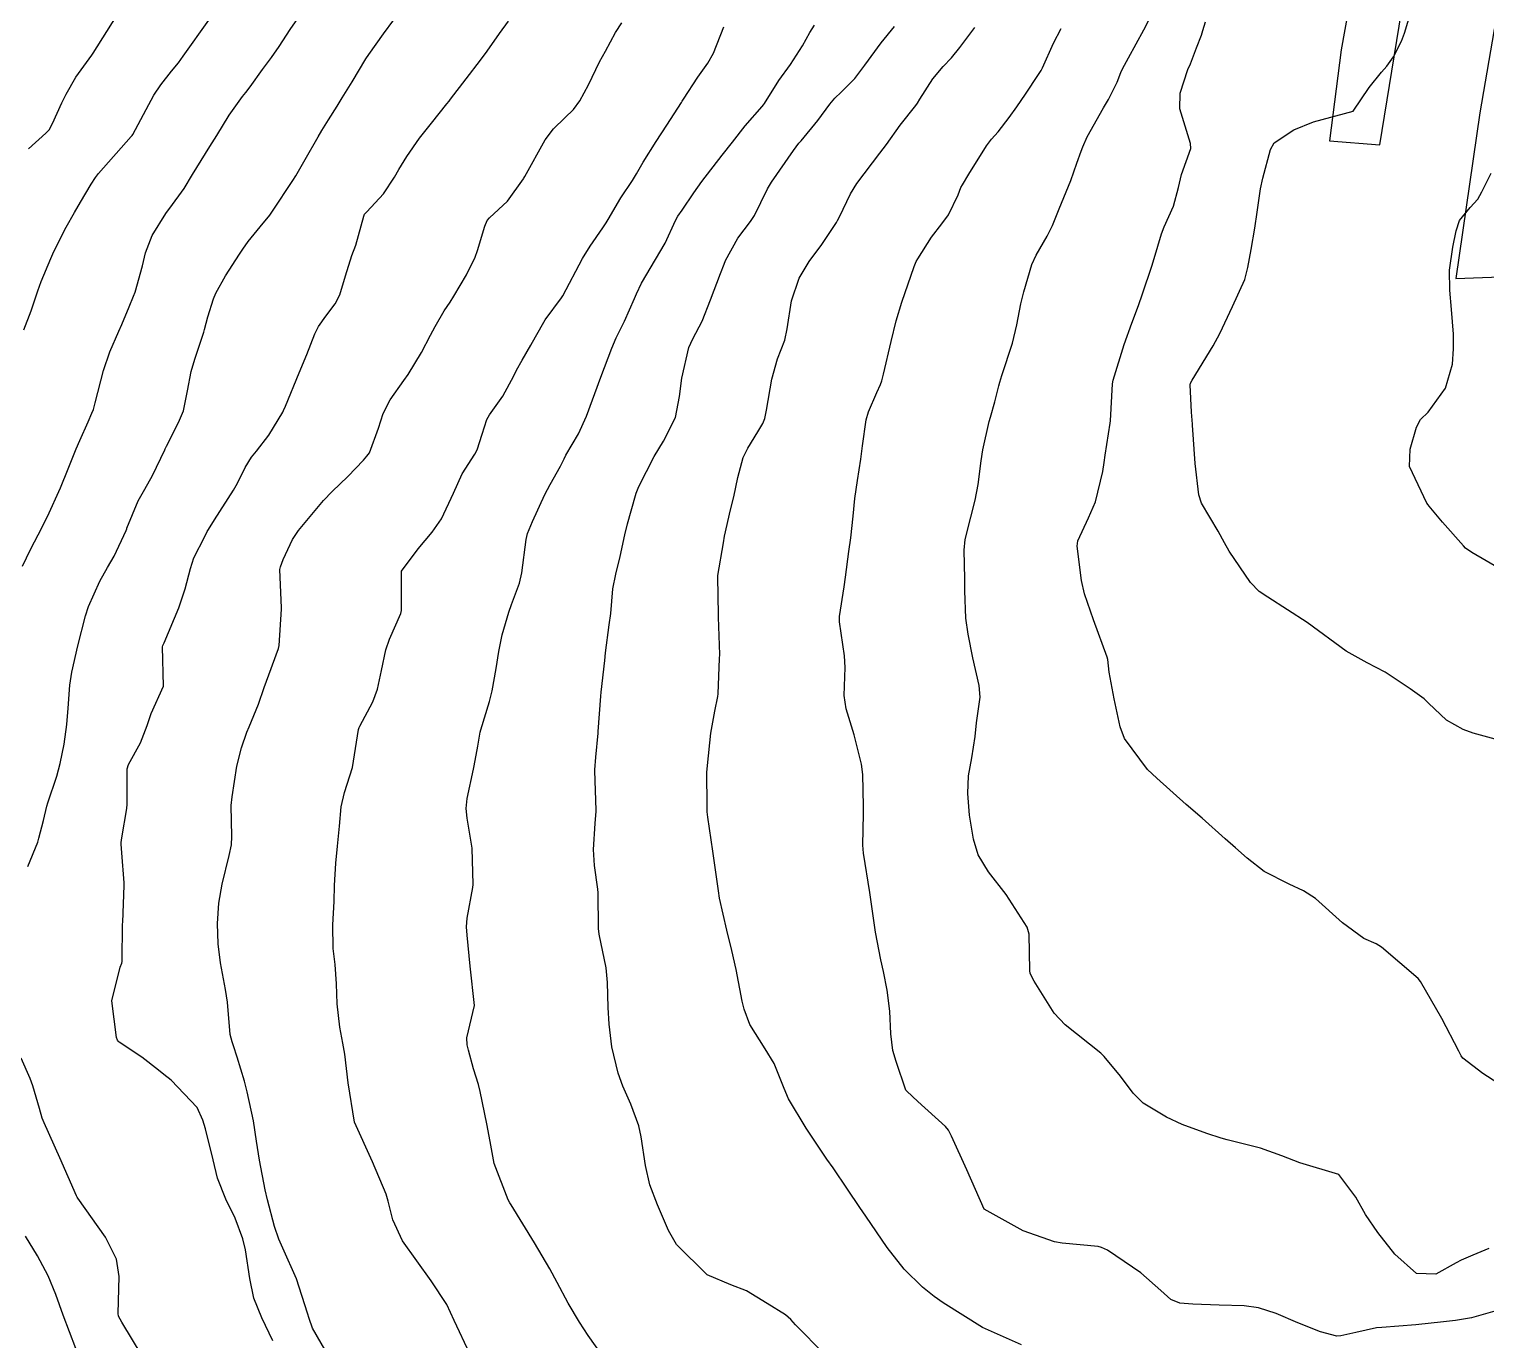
# Model space of a CAD drawing. Header units: metres. Extents: x 318500 to 325275, y 7408834 to 7428799.
# Drawn here: x 322319.3 to 322393.3, y 7422327.1 to 7422393.6 of the extents above; entities that cross this region are included whole.
import ezdxf

# ---------------------------------------------------------------- set-up
doc = ezdxf.new("R2010")
doc.units = ezdxf.units.M
doc.header["$MEASUREMENT"] = 0
for name, color, linetype in [('Curvas de Nivel 1m', 11, 'Continuous'), ('Curvas de Nivel 5m', 15, 'Continuous'), ('Edificações', 30, 'Continuous'), ('Linha Férrea', 20, 'Continuous'), ('Vias Primárias', 230, 'Continuous'), ('Vias Secundárias', 230, 'Continuous')]:
    doc.layers.add(name, color=color, linetype=linetype)

msp = doc.modelspace()

# ---------------------------------------------------------------- linework, layer by layer
at = {"layer": 'Curvas de Nivel 1m', "flags": 128}
for points, elevation in [([(322394.111, 7422357.479), (322392.618, 7422357.886), (322392.117, 7422358.07), (322391.272, 7422358.553), (322390.357, 7422359.417), (322390.133, 7422359.629), (322389.425, 7422360.143), (322388.153, 7422360.982), (322387.246, 7422361.454), (322386.169, 7422362.043), (322384.19, 7422363.5), (322382.203, 7422364.788), (322381.759, 7422365.08), (322381.317, 7422365.533), (322380.234, 7422367.132), (322379.99, 7422367.554), (322379.671, 7422368.136), (322378.837, 7422369.571), (322378.687, 7422369.987), (322378.503, 7422371.577), (322378.371, 7422373.527), (322378.37, 7422373.579), (322378.329, 7422374.183), (322378.256, 7422375.581), (322378.271, 7422375.66), (322378.352, 7422375.809), (322379.427, 7422377.564), (322379.757, 7422378.182), (322380.4, 7422379.55), (322381.033, 7422380.929), (322381.188, 7422381.539), (322381.352, 7422382.449), (322381.546, 7422383.534), (322381.655, 7422384.339), (322381.828, 7422385.53), (322381.952, 7422386.064), (322382.328, 7422387.523), (322382.513, 7422387.857), (322383.511, 7422388.519), (322384.524, 7422388.923), (322386.53, 7422389.47), (322387.335, 7422390.671), (322387.963, 7422391.449), (322388.244, 7422391.766), (322388.572, 7422392.226), (322388.989, 7422393.031), (322389.143, 7422393.434), (322389.481, 7422394.552)], 798), ([(322318.978, 7422366.362), (322319.376, 7422367.206), (322319.97, 7422368.353), (322320.065, 7422368.529), (322320.245, 7422368.892), (322320.911, 7422370.34), (322321.3, 7422371.309), (322321.709, 7422372.329), (322321.882, 7422372.741), (322322.311, 7422373.694), (322322.506, 7422374.128), (322322.576, 7422374.316), (322322.671, 7422374.662), (322323.094, 7422376.309), (322323.412, 7422377.246), (322323.875, 7422378.297), (322324.025, 7422378.645), (322324.389, 7422379.535), (322324.613, 7422380.071), (322324.703, 7422380.287), (322325.074, 7422381.623), (322325.218, 7422382.282), (322325.56, 7422383.152), (322326.26, 7422384.272), (322326.335, 7422384.388), (322326.454, 7422384.542), (322327.184, 7422385.545), (322327.604, 7422386.253), (322328.494, 7422387.676), (322328.845, 7422388.235), (322329.474, 7422389.267), (322330.154, 7422390.216), (322330.322, 7422390.424), (322330.537, 7422390.709), (322331.169, 7422391.586), (322331.611, 7422392.199), (322332.006, 7422392.755), (322332.574, 7422393.612), (322332.96, 7422394.184)], 787), ([(322319.045, 7422378.363), (322319.41, 7422379.334), (322319.753, 7422380.356), (322319.929, 7422380.831), (322320.416, 7422381.997), (322320.577, 7422382.348), (322321.203, 7422383.574), (322321.613, 7422384.333), (322321.93, 7422384.856), (322322.472, 7422385.767), (322322.683, 7422386.11), (322322.841, 7422386.315), (322324.499, 7422388.179), (322324.548, 7422388.241), (322324.576, 7422388.289), (322325.25, 7422389.552), (322325.648, 7422390.279), (322325.999, 7422390.814), (322326.548, 7422391.496), (322326.895, 7422391.925), (322327.133, 7422392.261), (322328.436, 7422394.1)], 786), ([(322319.252, 7422351.113), (322319.75, 7422352.353), (322319.815, 7422352.56), (322320.037, 7422353.45), (322320.213, 7422354.182), (322320.262, 7422354.347), (322320.714, 7422355.697), (322320.891, 7422356.338), (322321.087, 7422357.332), (322321.228, 7422358.333), (322321.289, 7422359.156), (322321.373, 7422360.331), (322321.481, 7422360.989), (322321.784, 7422362.326), (322322.175, 7422363.848), (322322.337, 7422364.318), (322322.9, 7422365.609), (322323.294, 7422366.304), (322323.635, 7422366.883), (322324.238, 7422368.184), (322324.269, 7422368.261), (322324.278, 7422368.29), (322324.851, 7422369.687), (322325.183, 7422370.281), (322325.577, 7422370.97), (322326.202, 7422372.271), (322326.229, 7422372.333), (322326.293, 7422372.457), (322326.904, 7422373.668), (322327.145, 7422374.258), (322327.349, 7422375.274), (322327.54, 7422376.252), (322327.723, 7422376.875), (322328.183, 7422378.243), (322328.224, 7422378.391), (322328.382, 7422379.021), (322328.682, 7422379.95), (322328.801, 7422380.234), (322329.29, 7422381.108), (322330.002, 7422382.216), (322330.165, 7422382.473), (322330.43, 7422382.849), (322331.051, 7422383.594), (322331.529, 7422384.199), (322331.906, 7422384.748), (322332.471, 7422385.599), (322332.707, 7422385.956), (322332.85, 7422386.184), (322333.334, 7422387.023), (322333.996, 7422388.168), (322334.182, 7422388.488), (322334.513, 7422389.029), (322334.949, 7422389.728), (322335.211, 7422390.15), (322335.717, 7422390.967), (322336.416, 7422392.132), (322336.562, 7422392.356), (322337.299, 7422393.396), (322337.836, 7422394.117)], 788), ([(322331.693, 7422327.02), (322331.129, 7422328.189), (322330.722, 7422329.197), (322330.52, 7422330.198), (322330.302, 7422331.651), (322330.165, 7422332.206), (322329.776, 7422333.254), (322329.305, 7422334.217), (322328.872, 7422335.295), (322328.652, 7422336.227), (322328.268, 7422337.799), (322328.139, 7422338.236), (322327.849, 7422338.872), (322326.527, 7422340.26), (322326.156, 7422340.549), (322325.875, 7422340.773), (322325.04, 7422341.436), (322323.889, 7422342.197), (322323.838, 7422342.24), (322323.805, 7422342.291), (322323.758, 7422342.427), (322323.506, 7422344.296), (322323.937, 7422345.996), (322324.026, 7422346.202), (322324.04, 7422346.289), (322324.063, 7422348.195), (322324.064, 7422348.289), (322324.136, 7422350.15), (322324.135, 7422350.289), (322324.015, 7422351.804), (322323.979, 7422352.25), (322323.981, 7422352.291), (322323.985, 7422352.326), (322324.024, 7422352.569), (322324.277, 7422354.058), (322324.292, 7422354.288), (322324.294, 7422356.07), (322324.354, 7422356.287), (322324.976, 7422357.396), (322325.308, 7422358.278), (322325.504, 7422358.881), (322326.13, 7422360.27), (322326.082, 7422362.271), (322326.095, 7422362.336), (322326.162, 7422362.476), (322326.918, 7422364.259), (322327.237, 7422365.212), (322327.499, 7422366.251), (322327.684, 7422366.782), (322328.235, 7422367.881), (322328.353, 7422368.124), (322328.419, 7422368.237), (322328.728, 7422368.716), (322329.694, 7422370.218), (322329.894, 7422370.588), (322330.277, 7422371.374), (322330.599, 7422371.894), (322330.854, 7422372.204), (322331.487, 7422373.013), (322332.197, 7422374.191), (322332.236, 7422374.276), (322332.323, 7422374.484), (322333.028, 7422376.18), (322333.406, 7422377.123), (322333.819, 7422378.168), (322334.011, 7422378.53), (322334.383, 7422379.055), (322334.85, 7422379.696), (322335.089, 7422380.15), (322335.37, 7422381.106), (322335.697, 7422382.141), (322335.893, 7422382.673), (322336.3, 7422384.132), (322336.348, 7422384.235), (322336.453, 7422384.354), (322337.312, 7422385.277), (322337.867, 7422386.116), (322338.085, 7422386.513), (322338.491, 7422387.174), (322339.134, 7422388.1), (322339.736, 7422388.867), (322340.527, 7422389.853), (322340.63, 7422389.977), (322340.708, 7422390.077), (322341.503, 7422391.108), (322342.227, 7422392.055), (322342.565, 7422392.522), (322343.192, 7422393.425), (322343.653, 7422394.039)], 789), ([(322341.685, 7422326.361), (322340.89, 7422328.062), (322340.516, 7422328.867), (322339.73, 7422330.08), (322338.262, 7422332.102), (322337.776, 7422333.179), (322337.549, 7422334.112), (322337.432, 7422334.475), (322336.75, 7422336.121), (322335.84, 7422338.13), (322335.505, 7422340.135), (322335.334, 7422341.588), (322335.243, 7422342.14), (322335.085, 7422342.96), (322334.951, 7422344.145), (322334.925, 7422345.155), (322334.858, 7422346.146), (322334.756, 7422346.946), (322334.73, 7422348.149), (322334.803, 7422349.332), (322334.825, 7422350.148), (322334.879, 7422351.285), (322334.961, 7422352.146), (322335.065, 7422353.169), (322335.162, 7422354.143), (322335.323, 7422354.879), (322335.73, 7422356.135), (322336.036, 7422358.068), (322336.05, 7422358.131), (322336.062, 7422358.169), (322336.102, 7422358.245), (322336.767, 7422359.477), (322337.004, 7422360.121), (322337.201, 7422361.062), (322337.426, 7422362.117), (322337.613, 7422362.668), (322338.179, 7422363.97), (322338.212, 7422364.11), (322338.21, 7422366.11), (322339.072, 7422367.253), (322339.773, 7422368.087), (322340.247, 7422368.77), (322340.851, 7422370.071), (322341.29, 7422371.049), (322341.939, 7422372.055), (322342.066, 7422372.281), (322342.305, 7422373.062), (322342.55, 7422373.814), (322342.682, 7422374.046), (322343.367, 7422375.002), (322343.916, 7422376.034), (322344.06, 7422376.317), (322344.352, 7422376.825), (322344.79, 7422377.597), (322345.013, 7422378.02), (322345.515, 7422378.881), (322346.34, 7422380.001), (322346.401, 7422380.098), (322347.414, 7422381.985), (322347.793, 7422382.616), (322348.444, 7422383.549), (322348.61, 7422383.806), (322348.706, 7422383.967), (322349.359, 7422385.069), (322349.948, 7422385.955), (322350.152, 7422386.285), (322350.489, 7422386.887), (322351.146, 7422387.94), (322351.689, 7422388.756), (322352.434, 7422389.921), (322352.468, 7422389.984), (322352.532, 7422390.084), (322353.259, 7422391.204), (322353.762, 7422391.908), (322354.053, 7422392.418), (322354.579, 7422393.761)], 791), ([(322348.647, 7422325.96), (322347.7, 7422327.291), (322347.249, 7422327.977), (322346.68, 7422328.946), (322346.117, 7422329.994), (322345.74, 7422330.687), (322344.962, 7422332.012), (322343.789, 7422333.934), (322343.726, 7422334.031), (322343.63, 7422334.193), (322342.924, 7422336.039), (322342.714, 7422337.154), (322342.554, 7422338.043), (322342.216, 7422339.696), (322342.125, 7422340.047), (322341.878, 7422340.838), (322341.616, 7422341.783), (322341.556, 7422342.055), (322341.528, 7422342.423), (322341.92, 7422344.05), (322341.703, 7422346.054), (322341.544, 7422347.634), (322341.514, 7422348.057), (322341.545, 7422348.488), (322341.834, 7422350.052), (322341.856, 7422350.199), (322341.81, 7422352.053), (322341.555, 7422353.567), (322341.501, 7422354.058), (322341.546, 7422354.57), (322341.873, 7422356.053), (322341.913, 7422356.222), (322342.098, 7422357.229), (322342.216, 7422357.941), (322342.244, 7422358.049), (322342.683, 7422359.486), (322342.814, 7422360.043), (322343.018, 7422361.17), (322343.157, 7422362.04), (322343.33, 7422362.876), (322343.667, 7422364.035), (322343.797, 7422364.422), (322344.202, 7422365.504), (322344.332, 7422366.028), (322344.543, 7422367.718), (322344.615, 7422368.024), (322344.868, 7422368.643), (322345.491, 7422370.012), (322345.767, 7422370.508), (322346.282, 7422371.439), (322346.469, 7422371.815), (322346.568, 7422371.996), (322347.203, 7422373.09), (322347.609, 7422373.981), (322348.34, 7422375.97), (322348.893, 7422377.434), (322349.121, 7422377.962), (322349.531, 7422378.811), (322350.048, 7422379.954), (322350.156, 7422380.199), (322350.408, 7422380.731), (322351.108, 7422381.94), (322351.598, 7422382.767), (322352.133, 7422383.925), (322352.242, 7422384.135), (322352.458, 7422384.448), (322353.065, 7422385.317), (322353.459, 7422385.905), (322354.493, 7422387.232), (322355.019, 7422387.892), (322355.667, 7422388.728), (322356.528, 7422389.712), (322356.602, 7422389.796), (322356.649, 7422389.868), (322357.378, 7422391.027), (322357.965, 7422391.849), (322358.57, 7422392.791), (322358.954, 7422393.459), (322359.177, 7422393.834)], 792), ([(322359.688, 7422326.353), (322358.214, 7422327.832), (322357.983, 7422328.106), (322357.715, 7422328.352), (322356.783, 7422328.917), (322355.727, 7422329.564), (322354.94, 7422329.878), (322353.737, 7422330.386), (322352.18, 7422331.914), (322351.771, 7422332.624), (322351.206, 7422333.929), (322350.822, 7422334.957), (322350.606, 7422335.938), (322350.384, 7422337.389), (322350.261, 7422337.944), (322349.856, 7422339.041), (322349.459, 7422339.954), (322349.219, 7422340.614), (322348.897, 7422341.96), (322348.76, 7422343.108), (322348.716, 7422343.962), (322348.682, 7422345.219), (322348.608, 7422345.963), (322348.249, 7422347.685), (322348.215, 7422347.968), (322348.195, 7422349.77), (322348.177, 7422349.968), (322348.018, 7422351.163), (322347.972, 7422351.971), (322348.043, 7422353.305), (322348.1, 7422353.919), (322348.102, 7422353.969), (322348.065, 7422354.97), (322348.027, 7422355.971), (322348.026, 7422356.026), (322348.09, 7422356.664), (322348.2, 7422357.878), (322348.209, 7422357.969), (322348.338, 7422359.758), (322348.357, 7422359.968), (322348.546, 7422361.574), (322348.581, 7422361.966), (322348.761, 7422363.385), (322348.838, 7422363.964), (322348.953, 7422365.212), (322349.096, 7422365.961), (322349.326, 7422366.856), (322349.553, 7422367.957), (322349.686, 7422368.515), (322350.092, 7422369.952), (322350.135, 7422370.079), (322350.267, 7422370.404), (322351.04, 7422371.939), (322351.521, 7422372.712), (322352.127, 7422373.923), (322352.331, 7422374.976), (322352.443, 7422375.918), (322352.805, 7422377.472), (322353.002, 7422377.911), (322353.478, 7422378.809), (322353.911, 7422379.897), (322354.413, 7422381.232), (322354.597, 7422381.71), (322354.664, 7422381.888), (322355.288, 7422383.03), (322355.937, 7422383.875), (322356.146, 7422384.182), (322356.464, 7422384.832), (322356.806, 7422385.534), (322357.009, 7422385.862), (322358.126, 7422387.476), (322358.395, 7422387.842), (322358.442, 7422387.9), (322358.502, 7422387.974), (322359.356, 7422388.993), (322359.962, 7422389.826), (322360.22, 7422390.138), (322360.539, 7422390.43), (322361.233, 7422391.127), (322361.736, 7422391.802), (322362.572, 7422392.945), (322363.253, 7422393.78)], 793), ([(322369.697, 7422326.826), (322367.71, 7422327.71), (322365.722, 7422328.957), (322365.264, 7422329.275), (322364.671, 7422329.746), (322363.744, 7422330.663), (322362.879, 7422331.773), (322361.783, 7422333.355), (322361.485, 7422333.793), (322360.863, 7422334.736), (322360.131, 7422335.807), (322359.817, 7422336.257), (322358.765, 7422337.826), (322357.862, 7422339.324), (322357.638, 7422339.843), (322357.138, 7422341.107), (322356.681, 7422341.858), (322355.908, 7422343.097), (322355.616, 7422343.873), (322355.517, 7422344.283), (322355.209, 7422345.877), (322354.995, 7422346.845), (322354.735, 7422347.882), (322354.37, 7422349.511), (322354.308, 7422349.887), (322354.03, 7422351.89), (322353.774, 7422353.621), (322353.742, 7422353.895), (322353.729, 7422354.22), (322353.726, 7422355.895), (322353.745, 7422356.236), (322353.922, 7422357.893), (322354.121, 7422359.011), (322354.275, 7422359.742), (322354.294, 7422359.888), (322354.369, 7422361.676), (322354.373, 7422361.888), (322354.305, 7422363.772), (322354.306, 7422363.889), (322354.279, 7422365.819), (322354.285, 7422365.889), (322354.571, 7422367.55), (322354.623, 7422367.886), (322354.921, 7422369.222), (322355.085, 7422369.882), (322355.288, 7422370.871), (322355.562, 7422371.877), (322355.807, 7422372.366), (322356.31, 7422373.187), (322356.565, 7422373.617), (322356.665, 7422373.865), (322356.744, 7422374.284), (322357.017, 7422375.86), (322357.308, 7422376.903), (322357.671, 7422377.85), (322357.802, 7422378.425), (322358.017, 7422379.846), (322358.412, 7422380.99), (322358.922, 7422381.835), (322359.557, 7422382.705), (322360.304, 7422383.821), (322360.355, 7422383.918), (322360.454, 7422384.112), (322361.013, 7422385.27), (322361.338, 7422385.807), (322362.495, 7422387.337), (322362.833, 7422387.785), (322363.535, 7422388.755), (322364.323, 7422389.763), (322364.413, 7422389.88), (322364.535, 7422390.074), (322365.188, 7422391.116), (322365.718, 7422391.748), (322366.134, 7422392.174), (322366.57, 7422392.707), (322367.328, 7422393.729)], 794), ([(322393.419, 7422331.711), (322392.613, 7422331.377), (322392.017, 7422331.125), (322391.754, 7422330.985), (322390.726, 7422330.42), (322389.746, 7422330.445), (322388.643, 7422331.427), (322387.776, 7422332.532), (322387.15, 7422333.45), (322386.667, 7422334.326), (322385.81, 7422335.47), (322383.819, 7422336.065), (322382.906, 7422336.422), (322381.829, 7422336.813), (322380.138, 7422337.243), (322379.837, 7422337.326), (322379.098, 7422337.557), (322377.847, 7422338.022), (322377.049, 7422338.386), (322375.862, 7422339.094), (322375.369, 7422339.608), (322374.722, 7422340.461), (322373.888, 7422341.467), (322373.718, 7422341.632), (322371.911, 7422343.079), (322371.345, 7422343.659), (322370.332, 7422345.286), (322370.132, 7422345.677), (322370.108, 7422345.834), (322370.086, 7422347.678), (322369.975, 7422348.029), (322368.912, 7422349.696), (322368.017, 7422350.851), (322367.5, 7422351.715), (322367.259, 7422352.497), (322367.061, 7422353.72), (322366.966, 7422354.822), (322367.01, 7422355.721), (322367.176, 7422356.637), (322367.335, 7422357.718), (322367.415, 7422358.419), (322367.597, 7422359.715), (322367.55, 7422360.305), (322367.224, 7422361.719), (322366.991, 7422362.909), (322366.866, 7422363.723), (322366.818, 7422365.11), (322366.822, 7422365.724), (322366.778, 7422367.179), (322366.826, 7422367.724), (322367.121, 7422368.857), (322367.337, 7422369.719), (322367.486, 7422370.51), (322367.653, 7422371.716), (322367.738, 7422372.279), (322368.052, 7422373.714), (322368.112, 7422373.925), (322368.335, 7422374.71), (322368.537, 7422375.517), (322368.591, 7422375.706), (322368.702, 7422376.054), (322369.236, 7422377.697), (322369.454, 7422378.623), (322369.664, 7422379.691), (322369.807, 7422380.291), (322370.215, 7422381.683), (322370.435, 7422382.162), (322370.997, 7422383.122), (322371.262, 7422383.672), (322371.611, 7422384.521), (322372.078, 7422385.664), (322372.19, 7422385.956), (322372.497, 7422386.826), (322372.72, 7422387.443), (322372.801, 7422387.656), (322373.034, 7422388.171), (322373.853, 7422389.64), (322374.106, 7422390.067), (322374.55, 7422390.945), (322374.743, 7422391.441), (322374.825, 7422391.626), (322375.117, 7422392.173), (322375.896, 7422393.61), (322376.133, 7422394.061)], 796), ([(322393.877, 7422340.11), (322393.118, 7422340.607), (322392.099, 7422341.387), (322392.005, 7422341.502), (322391.895, 7422341.732), (322391.032, 7422343.399), (322389.948, 7422345.27), (322389.83, 7422345.421), (322387.966, 7422347.027), (322387.704, 7422347.181), (322387.072, 7422347.453), (322385.982, 7422348.257), (322384.624, 7422349.484), (322384.006, 7422349.88), (322383.288, 7422350.224), (322382.02, 7422350.868), (322381.15, 7422351.533), (322380.551, 7422352.058), (322380.04, 7422352.512), (322378.865, 7422353.562), (322378.06, 7422354.27), (322376.563, 7422355.593), (322376.087, 7422356.047), (322374.926, 7422357.618), (322374.699, 7422358.205), (322374.404, 7422359.626), (322374.15, 7422360.989), (322374.07, 7422361.631), (322374.042, 7422361.751), (322373.346, 7422363.638), (322372.886, 7422364.96), (322372.737, 7422365.645), (322372.516, 7422367.376), (322372.559, 7422367.655), (322373.087, 7422368.818), (322373.448, 7422369.642), (322373.818, 7422371.17), (322373.888, 7422371.636), (322373.934, 7422371.997), (322374.188, 7422373.632), (322374.203, 7422373.751), (322374.313, 7422375.631), (322374.352, 7422375.813), (322374.906, 7422377.622), (322375.288, 7422378.715), (322375.626, 7422379.612), (322375.83, 7422380.188), (322376.303, 7422381.602), (322376.434, 7422381.995), (322376.798, 7422383.244), (322376.938, 7422383.595), (322377.407, 7422384.649), (322377.668, 7422385.588), (322377.819, 7422386.258), (322378.291, 7422387.582), (322378.272, 7422387.823), (322377.728, 7422389.588), (322377.743, 7422390.387), (322378.143, 7422391.584), (322378.265, 7422391.881), (322378.577, 7422392.687), (322378.83, 7422393.333), (322378.905, 7422393.575), (322379.029, 7422394.008)], 797), ([(322394.221, 7422366.09), (322392.561, 7422367.06), (322392.238, 7422367.282), (322392.123, 7422367.392), (322391.071, 7422368.594), (322390.384, 7422369.418), (322390.334, 7422369.483), (322390.271, 7422369.566), (322389.389, 7422371.429), (322389.429, 7422372.303), (322389.741, 7422373.426), (322389.943, 7422373.807), (322390.331, 7422374.186), (322391.215, 7422375.407), (322391.578, 7422376.618), (322391.624, 7422377.401), (322391.627, 7422378.155), (322391.529, 7422379.403), (322391.43, 7422380.389), (322391.412, 7422381.405), (322391.598, 7422382.56), (322391.766, 7422383.4), (322391.93, 7422383.926), (322392.468, 7422384.579), (322392.852, 7422385.007), (322393.057, 7422385.381), (322393.541, 7422386.327)], 799), ([(322325.053, 7422326.269), (322324.022, 7422327.969), (322323.85, 7422328.288), (322323.838, 7422328.415), (322323.887, 7422330.288), (322323.743, 7422331.168), (322323.196, 7422332.298), (322321.789, 7422334.269), (322321.756, 7422334.32), (322321.725, 7422334.387), (322320.874, 7422336.329), (322320.077, 7422338.097), (322319.981, 7422338.339), (322319.847, 7422338.824), (322319.496, 7422339.977), (322319.361, 7422340.348), (322318.909, 7422341.388)], 788), ([(322321.685, 7422326.635), (322321.05, 7422328.327), (322320.67, 7422329.381), (322320.287, 7422330.334), (322319.745, 7422331.336), (322319.124, 7422332.35)], 787)]:
    msp.add_lwpolyline(points, dxfattribs=dict(at, elevation=elevation))
at = {"layer": 'Curvas de Nivel 5m', "flags": 128}
for points, elevation in [([(322319.29, 7422387.564), (322320.171, 7422388.353), (322320.333, 7422388.522), (322320.508, 7422388.853), (322320.974, 7422389.893), (322321.19, 7422390.34), (322321.68, 7422391.196), (322322.496, 7422392.321), (322322.561, 7422392.418), (322323.75, 7422394.302)], 785), ([(322334.577, 7422326.147), (322333.703, 7422327.672), (322333.524, 7422328.162), (322333.448, 7422328.428), (322332.88, 7422330.169), (322332.199, 7422331.738), (322331.988, 7422332.187), (322331.77, 7422332.83), (322331.417, 7422334.194), (322331.302, 7422334.688), (322331.014, 7422336.198), (322330.863, 7422337.161), (322330.703, 7422338.201), (322330.39, 7422339.677), (322330.254, 7422340.206), (322329.882, 7422341.436), (322329.689, 7422342.014), (322329.616, 7422342.214), (322329.522, 7422342.589), (322329.392, 7422344.218), (322329.288, 7422344.862), (322329.024, 7422346.224), (322328.919, 7422347.185), (322328.882, 7422348.226), (322328.952, 7422349.259), (322329.108, 7422350.223), (322329.47, 7422351.674), (322329.585, 7422352.217), (322329.602, 7422352.64), (322329.579, 7422354.217), (322329.615, 7422354.658), (322329.854, 7422356.213), (322330.089, 7422357.145), (322330.369, 7422357.936), (322330.482, 7422358.206), (322330.958, 7422359.361), (322331.249, 7422360.199), (322331.481, 7422360.856), (322331.975, 7422362.192), (322332.009, 7422362.344), (322332.126, 7422364.191), (322332.127, 7422364.244), (322332.049, 7422366.192), (322332.071, 7422366.333), (322332.218, 7422366.703), (322332.693, 7422367.723), (322332.99, 7422368.179), (322334.255, 7422369.703), (322334.696, 7422370.153), (322335.497, 7422370.916), (322336.284, 7422371.746), (322336.466, 7422371.949), (322336.591, 7422372.127), (322337.048, 7422373.383), (322337.293, 7422374.12), (322337.637, 7422374.807), (322338.337, 7422375.792), (322338.563, 7422376.107), (322339.24, 7422377.214), (322339.685, 7422378.09), (322339.921, 7422378.543), (322340.389, 7422379.328), (322340.691, 7422379.78), (322340.88, 7422380.073), (322341.515, 7422381.167), (322341.964, 7422382.057), (322342.084, 7422382.396), (322342.444, 7422383.625), (322342.575, 7422383.922), (322342.687, 7422384.048), (322343.607, 7422384.894), (322344.407, 7422386.031), (322344.434, 7422386.077), (322344.481, 7422386.151), (322345.505, 7422388.015), (322345.935, 7422388.582), (322346.517, 7422389.132), (322346.958, 7422389.559), (322347.272, 7422389.989), (322347.71, 7422390.815), (322348.274, 7422391.974), (322348.566, 7422392.527), (322349.081, 7422393.459), (322349.402, 7422393.962)], 790), ([(322393.722, 7422328.533), (322392.538, 7422328.198), (322391.717, 7422328.062), (322391.124, 7422327.987), (322389.714, 7422327.84), (322387.99, 7422327.713), (322387.712, 7422327.683), (322386.673, 7422327.456), (322385.899, 7422327.275), (322385.707, 7422327.272), (322384.872, 7422327.478), (322383.714, 7422327.939), (322382.621, 7422328.409), (322381.722, 7422328.711), (322380.992, 7422328.8), (322379.723, 7422328.838), (322378.393, 7422328.894), (322377.724, 7422328.935), (322377.273, 7422329.125), (322376.758, 7422329.585), (322375.743, 7422330.481), (322374.056, 7422331.626), (322373.762, 7422331.768), (322373.58, 7422331.815), (322371.765, 7422331.982), (322371.369, 7422332.053), (322369.774, 7422332.606), (322367.79, 7422333.71), (322366.913, 7422335.719), (322366.136, 7422337.427), (322365.98, 7422337.729), (322365.843, 7422337.91), (322364.436, 7422339.177), (322363.869, 7422339.699), (322363.827, 7422339.761), (322363.328, 7422341.212), (322363.16, 7422341.771), (322363.058, 7422342.618), (322363.014, 7422343.774), (322362.879, 7422344.832), (322362.684, 7422345.779), (322362.554, 7422346.379), (322362.283, 7422347.785), (322362, 7422349.79), (322361.666, 7422351.794), (322361.633, 7422352.195), (322361.671, 7422353.794), (322361.677, 7422354.173), (322361.632, 7422355.794), (322361.57, 7422356.313), (322361.193, 7422357.799), (322360.8, 7422359.126), (322360.695, 7422359.804), (322360.739, 7422361.216), (322360.706, 7422361.805), (322360.459, 7422363.534), (322360.458, 7422363.807), (322360.689, 7422365.321), (322360.752, 7422365.805), (322360.927, 7422367.105), (322361.031, 7422367.802), (322361.147, 7422368.911), (322361.227, 7422369.8), (322361.359, 7422370.719), (322361.533, 7422371.798), (322361.626, 7422372.471), (322361.814, 7422373.795), (322361.918, 7422374.2), (322362.341, 7422375.191), (322362.538, 7422375.596), (322362.607, 7422375.786), (322362.688, 7422376.12), (322363.077, 7422377.779), (322363.332, 7422378.83), (322363.62, 7422379.772), (322364.244, 7422381.588), (322364.319, 7422381.762), (322364.352, 7422381.83), (322364.423, 7422381.973), (322365.123, 7422383.074), (322365.654, 7422383.748), (322365.987, 7422384.214), (322366.472, 7422385.225), (322366.62, 7422385.596), (322366.697, 7422385.737), (322367.022, 7422386.269), (322367.914, 7422387.719), (322368.176, 7422388.044), (322368.511, 7422388.426), (322369.072, 7422389.152), (322369.463, 7422389.696), (322369.897, 7422390.332), (322370.555, 7422391.327), (322370.692, 7422391.545), (322370.762, 7422391.678), (322371.323, 7422392.922), (322371.708, 7422393.669)], 795)]:
    msp.add_lwpolyline(points, dxfattribs=dict(at, elevation=elevation))
at = {"layer": 'Edificações'}
msp.add_lwpolyline([(322395.803, 7422381.135), (322402.702, 7422381.296), (322402.595, 7422383.06), (322405.969, 7422383.227), (322405.916, 7422383.654), (322409.927, 7422384.242), (322409.717, 7422389.751), (322410.753, 7422389.567), (322406.688, 7422396.541), (322405.789, 7422399.029), (322401.993, 7422406.539), (322400.417, 7422409.879), (322399.461, 7422412.528), (322396.885, 7422419.017), (322395.643, 7422413.953), (322397.033, 7422413.579), (322395.537, 7422406.296), (322394.036, 7422395.702), (322392.966, 7422389.382), (322391.735, 7422380.978)], close=True, dxfattribs=at)
at = {"layer": 'Linha Férrea'}
for points in [[(322143.825, 7422393.254, 0.177055), (322348.62, 7422102.056), (322434.806, 7422041.149, -0.110991), (322629.993, 7421830.678), (322682.61, 7421743.599), (322746.773, 7421641.593), (322762.264, 7421616.034), (322784.09, 7421580.598, 0.089131), (322895.412, 7421449.131), (322994.737, 7421367.338, -0.08158), (323134.171, 7421212.836), (323192.504, 7421114.159, 0.09806), (323348.116, 7420944.919), (323507.932, 7420825.984), (323699.619, 7420681.705), (323733.067, 7420655.668, -0.104587), (323843.705, 7420529.863, -0.339852), (323771.4, 7420065.587)], [(323771.4, 7420065.587, 0.339852), (323843.705, 7420529.863, 0.104587), (323733.067, 7420655.668), (323699.619, 7420681.705), (323507.932, 7420825.984), (323348.116, 7420944.919, -0.09806), (323192.504, 7421114.159), (323134.171, 7421212.836, 0.08158), (322994.737, 7421367.338), (322895.412, 7421449.131, -0.089131), (322784.09, 7421580.598), (322762.264, 7421616.034), (322746.773, 7421641.593), (322682.61, 7421743.599), (322629.993, 7421830.678, 0.110991), (322434.806, 7422041.149), (322348.62, 7422102.056, -0.177055), (322143.825, 7422393.254)], [(322140.246, 7422392.292, 0.177815), (322346.493, 7422099.021), (322440.925, 7422031.999, -0.098061), (322613.888, 7421848.216), (322683.948, 7421733.892), (322746.506, 7421634.335), (322780.475, 7421578.692, 0.094269), (322901.272, 7421438.87), (322999.189, 7421358.366, -0.08072), (323136.386, 7421201.409), (323184.599, 7421119.369, 0.102464), (323355.759, 7420933.913), (323510.091, 7420819.318), (323694.288, 7420680.697, -0.007988), (323738.117, 7420646.682, -0.098634), (323840.146, 7420527.887, -0.339824), (323768.602, 7420068.543)], [(323768.602, 7420068.543, 0.339824), (323840.146, 7420527.887, 0.098634), (323738.117, 7420646.682, 0.007988), (323694.288, 7420680.697), (323510.091, 7420819.318), (323355.759, 7420933.913, -0.102464), (323184.599, 7421119.369), (323136.386, 7421201.409, 0.08072), (322999.189, 7421358.366), (322901.272, 7421438.87, -0.094269), (322780.475, 7421578.692), (322746.506, 7421634.335), (322683.948, 7421733.892), (322613.888, 7421848.216, 0.098061), (322440.925, 7422031.999), (322346.493, 7422099.021, -0.177815), (322140.246, 7422392.292)]]:
    msp.add_lwpolyline(points, format="xyb", dxfattribs=at)
at = {"layer": 'Vias Primárias'}
for points in [[(323715.644, 7420145.548, 0), (323709.04, 7420132.939)], [(323831.088, 7420001.787, 0), (323833.844, 7420008.443, 0.220888)]]:
    msp.add_lwpolyline(points, format="xyb", dxfattribs=at)
at = {"layer": 'Vias Secundárias'}
msp.add_lwpolyline([(322394.292, 7422424.81), (322391.942, 7422418.569), (322388.976, 7422406.52), (322387.001, 7422398.612), (322385.915, 7422392.594), (322385.323, 7422387.958), (322387.89, 7422387.76), (322390.078, 7422401.29), (322393.153, 7422415.279), (322395.411, 7422422.31)], dxfattribs=at)

doc.saveas('drawing.dxf')
